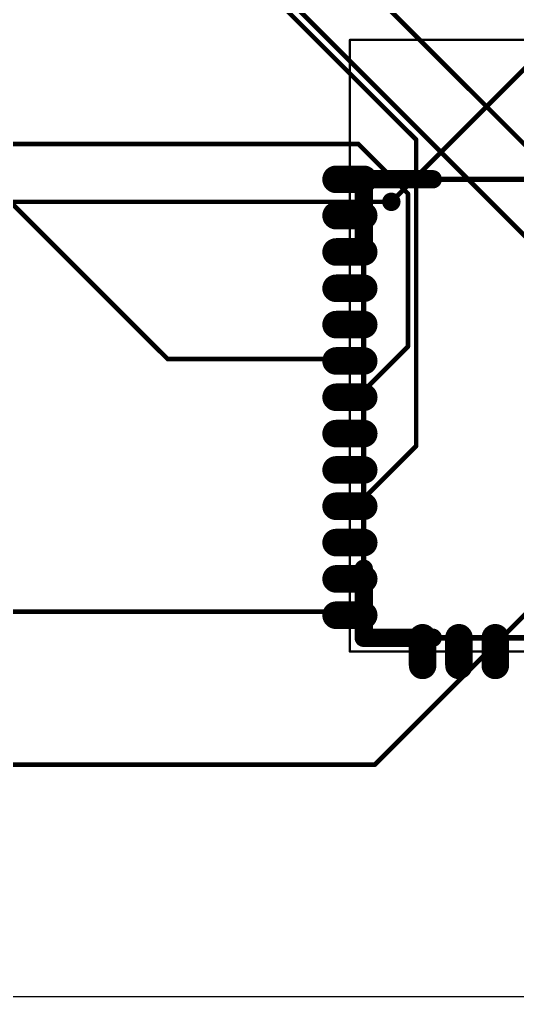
# Model space of a CAD drawing. Extents: x 0 to 100, y 0 to 83.
# Drawn here: x 27.5 to 55, y 0 to 54 of the extents above; entities that cross this region are included whole.
import ezdxf

# ---------------------------------------------------------------- set-up
doc = ezdxf.new("R2010")
doc.units = 0
for name, color, linetype in [('1', 22, 'CONTINUOUS'), ('16', 175, 'CONTINUOUS'), ('18', 82, 'CONTINUOUS'), ('20', 7, 'CONTINUOUS'), ('21', 253, 'CONTINUOUS'), ('23', 7, 'CONTINUOUS'), ('51', 253, 'CONTINUOUS')]:
    doc.layers.add(name, color=color, linetype=linetype)

# ---------------------------------------------------------------- blocks, each defined once
blk = doc.blocks.new('RECT487680X243840R100')
at = {"const_width": 0.762}
blk.add_lwpolyline([(1.143, 0), (1.143, 0, 0.4142), (0.762, 0.381), (-0.762, 0.381, 0.4142), (-1.143, 0), (-1.143, 0, 0.4142), (-0.762, -0.381), (0.762, -0.381, 0.4142)], format="xyb", close=True, dxfattribs=at)
blk.add_solid([(-0.7874, -0.0254), (0.7874, -0.0254), (-0.7874, 0.0254), (0.7874, 0.0254)])
blk = doc.blocks.new('ROUNDV')
at = {"const_width": 0.5}
blk.add_lwpolyline([(0, -0.25, 1), (0, 0.25, 1), (0, -0.25)], format="xyb", dxfattribs=at)

msp = doc.modelspace()

# ---------------------------------------------------------------- linework, layer by layer
at = {"layer": '1', "const_width": 0.254}
for points in [[(67.2084, 35.2044), (34.5186, 67.8942)], [(64.4652, 32.9184), (30.1752, 67.2084)], [(49.3776, 47.3202), (30.4038, 66.294)], [(46.1772, 47.0916), (14.6304, 47.0916)], [(48.9204, 44.3484), (46.1772, 47.0916)], [(49.3776, 30.4038), (49.3776, 47.3202)], [(24.9174, 45.9486), (35.6616, 35.2044)], [(48.9204, 35.8902), (48.9204, 44.3484)], [(45.72, 43.2054), (46.4058, 43.8912)], [(46.4058, 43.8912), (48.006, 43.8912)], [(45.72, 43.2054), (45.72, 43.1292)], [(46.1772, 33.147), (48.9204, 35.8902)], [(35.6616, 35.2044), (45.72, 35.2044)], [(45.72, 35.2044), (45.72, 35.1028)], [(45.72, 33.147), (46.1772, 33.147)], [(45.72, 33.147), (45.72, 33.0962)], [(46.1772, 27.2034), (49.3776, 30.4038)], [(45.72, 27.2034), (46.1772, 27.2034)], [(45.72, 27.2034), (45.72, 27.0764)], [(23.3172, 21.2598), (45.72, 21.2598)], [(45.72, 21.2598), (45.72, 21.0566)]]:
    msp.add_lwpolyline(points, dxfattribs=at)
at = {"layer": '1', "const_width": 0.127}
for points in [[(46.2221, 47.1365, 1), (46.1323, 47.0467)], [(46.1772, 47.0281, 1), (46.1772, 47.1551)], [(49.4411, 47.3202, 1), (49.3141, 47.3202)], [(49.3327, 47.2753, 1), (49.4225, 47.3651)], [(48.9839, 44.3484, 1), (48.8569, 44.3484)], [(48.8755, 44.3035, 1), (48.9653, 44.3933)], [(46.4058, 43.9547, 1), (46.4058, 43.8277)], [(46.4507, 43.8463, 1), (46.3609, 43.9361)], [(48.006, 43.8277, 1), (48.006, 43.9547)], [(45.7835, 43.2054, 1), (45.6565, 43.2054)], [(45.6751, 43.2503, 1), (45.7649, 43.1605)], [(45.6565, 43.1292, 1), (45.7835, 43.1292)], [(48.8569, 35.8902, 1), (48.9839, 35.8902)], [(48.9653, 35.8453, 1), (48.8755, 35.9351)], [(35.6616, 35.2679, 1), (35.6616, 35.1409)], [(35.6167, 35.1595, 1), (35.7065, 35.2493)], [(45.7835, 35.2044, 1), (45.6565, 35.2044)], [(45.6565, 35.1028, 1), (45.7835, 35.1028)], [(45.72, 35.1409, 1), (45.72, 35.2679)], [(45.72, 33.2105, 1), (45.72, 33.0835)], [(45.7835, 33.147, 1), (45.6565, 33.147)], [(45.6565, 33.0962, 1), (45.7835, 33.0962)], [(46.1323, 33.1919, 1), (46.2221, 33.1021)], [(46.1772, 33.0835, 1), (46.1772, 33.2105)], [(49.3141, 30.4038, 1), (49.4411, 30.4038)], [(49.4225, 30.3589, 1), (49.3327, 30.4487)], [(45.72, 27.2669, 1), (45.72, 27.1399)], [(45.7835, 27.2034, 1), (45.6565, 27.2034)], [(45.6565, 27.0764, 1), (45.7835, 27.0764)], [(46.1323, 27.2483, 1), (46.2221, 27.1585)], [(46.1772, 27.1399, 1), (46.1772, 27.2669)], [(45.7835, 21.2598, 1), (45.6565, 21.2598)], [(45.6565, 21.0566, 1), (45.7835, 21.0566)], [(45.72, 21.1963, 1), (45.72, 21.3233)]]:
    msp.add_lwpolyline(points, format="xyb", dxfattribs=at)
at = {"layer": '16', "const_width": 0.254}
for points in [[(48.006, 43.8912), (66.0654, 61.9506)], [(48.006, 43.8912), (20.574, 43.8912)], [(65.3796, 31.0896), (47.0916, 12.8016)], [(47.0916, 12.8016), (14.859, 12.8016)]]:
    msp.add_lwpolyline(points, dxfattribs=at)
at = {"layer": '16', "const_width": 0.127}
for points in [[(47.9611, 43.9361, 1), (48.0509, 43.8463)], [(48.006, 43.8277, 1), (48.006, 43.9547)], [(47.0467, 12.8465, 1), (47.1365, 12.7567)], [(47.0916, 12.7381, 1), (47.0916, 12.8651)]]:
    msp.add_lwpolyline(points, format="xyb", dxfattribs=at)
at = {"layer": '20'}
msp.add_line((0, 0), (100, 0), dxfattribs=at)
at = {"layer": '21', "const_width": 0.0635}
for points in [[(45.7518, 52.832, 1), (45.6882, 52.832)], [(45.72, 52.8638, 1), (45.72, 52.8002)], [(45.6882, 19.05, 1), (45.7518, 19.05)], [(45.72, 19.0817, 1), (45.72, 19.0183)]]:
    msp.add_lwpolyline(points, format="xyb", dxfattribs=at)
at = {"layer": '21', "const_width": 0.127}
for points in [[(45.72, 19.05), (45.72, 52.832)], [(67.7164, 52.832), (45.72, 52.832)], [(45.72, 19.05), (67.7164, 19.05)]]:
    msp.add_lwpolyline(points, dxfattribs=at)
at = {"layer": '23'}
msp.add_point((45.72, 19.05), dxfattribs=at)
at = {"layer": '51'}
for points, const_width in [([(50.292, 45.1358), (46.482, 45.1358)], 1.016), ([(46.482, 45.1358), (46.482, 41.3258)], 1.016), ([(46.482, 19.812), (46.482, 45.1358)], 0.3048), ([(46.482, 45.1358), (66.9544, 45.1358)], 0.3048), ([(46.482, 23.622), (46.482, 19.812)], 1.016), ([(46.482, 19.812), (50.292, 19.812)], 1.016), ([(46.482, 19.812), (66.9544, 19.812)], 0.3048)]:
    msp.add_lwpolyline(points, dxfattribs=dict(at, const_width=const_width))
for points, const_width in [([(46.482, 45.3898, 1), (46.482, 44.8818)], 0.508), ([(46.736, 45.1358, 1), (46.228, 45.1358)], 0.508), ([(50.292, 44.8818, 1), (50.292, 45.3898)], 0.508), ([(46.5582, 45.1358, 1), (46.4058, 45.1358)], 0.1524), ([(46.482, 45.212, 1), (46.482, 45.0596)], 0.1524), ([(46.228, 41.3258, 1), (46.736, 41.3258)], 0.508), ([(46.736, 23.622, 1), (46.228, 23.622)], 0.508), ([(46.482, 20.066, 1), (46.482, 19.558)], 0.508), ([(46.228, 19.812, 1), (46.736, 19.812)], 0.508), ([(50.292, 19.558, 1), (50.292, 20.066)], 0.508), ([(46.482, 19.8882, 1), (46.482, 19.7358)], 0.1524), ([(46.4058, 19.812, 1), (46.5582, 19.812)], 0.1524)]:
    msp.add_lwpolyline(points, format="xyb", dxfattribs=dict(at, const_width=const_width))

# ---------------------------------------------------------------- block references
at = {"layer": '1'}
for p in [(45.72, 45.1358), (45.72, 43.1292), (45.72, 41.1226), (45.72, 39.116), (45.72, 37.1094), (45.72, 35.1028), (45.72, 33.0962), (45.72, 31.0896), (45.72, 29.083), (45.72, 27.0764), (45.72, 25.0698), (45.72, 23.0632), (45.72, 21.0566)]:
    msp.add_blockref('RECT487680X243840R100', p, dxfattribs=at)
at = {"layer": '1', "rotation": 90}
for p in [(49.7332, 19.05), (51.7398, 19.05), (53.7464, 19.05)]:
    msp.add_blockref('RECT487680X243840R100', p, dxfattribs=at)
at = {"layer": '18', "xscale": 1.016, "yscale": 1.016}
msp.add_blockref('ROUNDV', (48.006, 43.8912), dxfattribs=at)
msp.add_blockref('ROUNDV', (48.006, 43.8912), dxfattribs=at)

doc.saveas('drawing.dxf')
